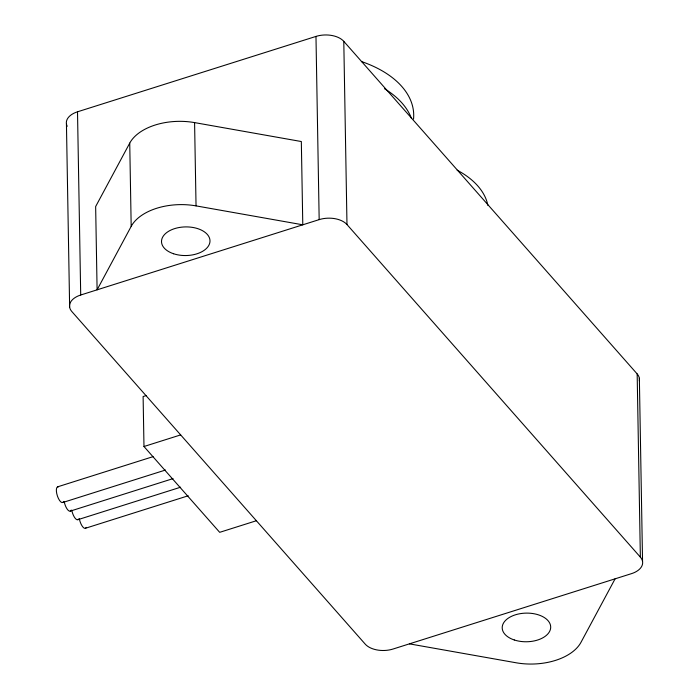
<?xml version="1.0" encoding="UTF-8"?>
<svg xmlns="http://www.w3.org/2000/svg" width="699" height="699" viewBox="0 0 699 699"><rect width="100%" height="100%" fill="white"/><g stroke="black" fill="none" stroke-linecap="round" stroke-linejoin="round"><path stroke-width="1.05" d="M129.734 143.112L95.649 206.555L97.1 289.832L131.185 226.38L129.734 143.112A51.604 30.476 -1 0 1 194.584 122.605L301.33 141.53L302.789 224.807L196.043 205.882A51.604 30.476 -1 0 0 131.185 226.38M615.094 578.833L581.009 642.276A51.604 30.476 -1 0 1 516.15 662.783L409.404 643.858M67.218 126.283A20.647 12.189 -1 0 1 77.51 111.805L315.974 36.418A20.647 12.189 -1 0 1 343.786 41.346L637.165 373.921A20.647 12.189 -1 0 1 639.349 380.737M80.708 295.013L319.172 219.626A20.647 12.189 -1 0 1 346.984 224.554L640.363 557.129A20.647 12.189 -1 0 1 631.477 573.652L393.021 649.039A20.647 12.189 -1 0 1 365.21 644.111L71.831 311.536A20.647 12.189 -1 0 1 80.708 295.013L77.51 111.805M146.17 395.573L143.112 396.543L143.977 446.512L219.687 532.332L256.376 520.738M143.977 446.512L180.665 434.909M57.563 486.845L153.09 456.639M62.7 502.529L165.488 470.034M70.267 511.118L173.055 478.614M77.842 519.698L180.63 487.203M85.409 528.278L188.197 495.783M639.358 378.273L642.556 561.48M637.165 373.921L640.363 557.129M343.786 41.346L346.984 224.554M315.974 36.418L319.172 219.626M194.584 122.605L196.043 205.882M66.44 123.976L69.638 307.184M361.383 61.521A107.34 63.399 -1 0 1 413.537 118.996M457.146 170.172A97.021 57.301 -1 0 1 487.893 205.41M384.529 88.729A107.314 63.382 -1 0 1 411.466 118.411M86.222 527.396A8.257 2.997 72.5 0 1 82.692 526.775A8.257 2.997 72.5 0 1 79.337 518.737M78.515 519.06A8.257 2.997 72.5 0 1 74.985 518.02A8.257 2.997 72.5 0 1 71.77 510.156M71.08 510.226A8.257 2.997 72.5 0 1 67.55 509.606A8.257 2.997 72.5 0 1 64.194 501.576M63.504 501.646A8.257 2.997 72.5 0 1 57.44 496.08A8.257 2.997 72.5 0 1 58.454 486.845M173.605 253.763A24.255 14.329 -1 0 0 209.997 240.963A24.255 14.329 -1 0 0 173.64 228.949A24.255 14.329 -1 0 0 173.605 253.763M514.298 639.978A24.255 14.329 -1 0 0 550.698 627.178A24.255 14.329 -1 0 0 514.333 615.164A24.255 14.329 -1 0 0 514.298 639.978"/></g></svg>
